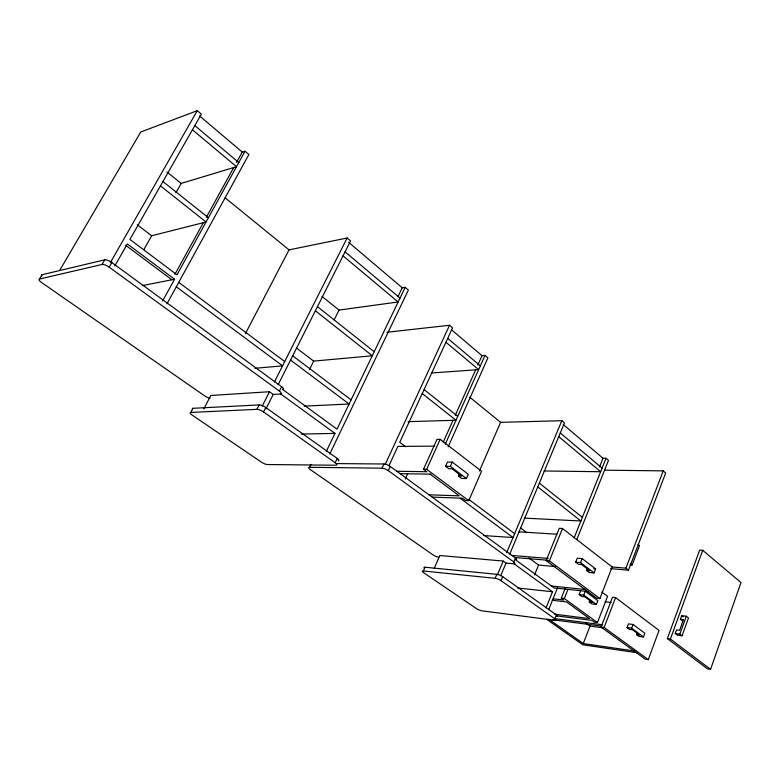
<?xml version="1.0" encoding="UTF-8"?>
<svg xmlns="http://www.w3.org/2000/svg" width="780" height="780" viewBox="0 0 780 780"><rect width="100%" height="100%" fill="white"/><g stroke="black" fill="none" stroke-linecap="round" stroke-linejoin="round"><path stroke-width="1.17" d="M710.56 669.337L741 582.553L702.712 550.309L699.67 550.105L667.349 638.596L707.518 668.879L710.56 669.337L670.39 639.005L667.349 638.596M686.303 616.229L688.506 617.945L682.042 635.798L679.828 634.111L686.303 616.229L681.71 615.703L680.423 619.252L682.627 620.958M670.39 639.005L702.712 550.309M682.042 635.798L677.459 635.203L675.236 633.516L676.533 629.938L679.594 630.328L683.485 619.612L680.423 619.252M648.287 659.607L659.042 630.425L615.576 597.587L612.534 597.256L601.078 627.062L645.245 659.149L648.287 659.607L604.12 627.451L601.078 627.062M636.548 634.598L638.898 636.334L643.49 636.958L644.855 633.262L633.058 624.468L628.466 623.883L627.071 627.588L629.45 629.353L632.512 629.743L639.61 635.008L636.548 634.598L637.231 632.755M643.49 636.958L631.663 628.183L633.058 624.468M628.505 570.17L625.921 568.152L663.234 470.876L665.681 473.021L628.505 570.17L610.574 568.63M604.12 627.451L615.576 597.587M629.879 564.876L632.073 565.051L639.512 545.571L637.991 544.342M557.057 615.966L591.903 620.383L594.399 622.196L597.441 622.586L607.562 596.339L601.799 592.01M599.917 598.582L612.154 566.982L562.507 528.479L559.279 528.294L546.156 560.586L596.681 598.221L599.917 598.582L549.383 560.859L546.156 560.586M634.783 651.056L583.255 643.558L590.011 626.125L586.111 623.308M590.05 600.191L589.319 602.082L591.825 603.934L596.417 604.461L597.88 600.678L585.254 591.279L583.762 595.091L579.179 594.594L580.671 590.801M586.501 570.424L589.192 572.462L594.067 572.9L595.627 568.903L582.143 558.587L577.268 558.197L575.669 562.204L578.399 564.271L581.646 564.544L589.748 570.716L586.501 570.424L587.291 568.435M565.266 588.159L561.298 598.143L564.33 598.484L567.859 589.592M575.669 562.204L580.544 562.604L582.143 558.587M425.051 567.226L423.404 570.989A4.212 1.034 23.6 0 0 423.55 572.627L476.599 608.683A4.075 0.965 23 0 0 481.923 610.818L554.395 620.275A4.339 1.082 22.2 0 0 554.785 618.793L556.345 614.884L502.691 576.654A4.485 1.18 22.9 0 0 496.811 574.314L425.051 567.226A4.212 1.043 23.6 0 0 424.32 568.172M546.049 607.874L552.513 591.757L513.503 563.413M574.168 537.771L606.05 458.269L608.488 460.346L576.761 539.653M548.74 609.677L557.563 587.613M599.508 466.996L603.018 458.26L606.05 458.269M549.383 560.859L562.507 528.479M534.505 575.016L538.561 565.061L555.282 566.533M554.785 618.793L501.023 580.661L502.691 576.654M434.226 568.376L439.832 555.516L503.197 561.054L506.005 563.092L513.572 563.764A4.475 1.228 22.8 0 0 513.796 561.98L515.443 558.012L390.234 466.44A4.836 1.453 24.7 0 0 383.955 463.993L336.823 463.593M423.404 570.989L495.134 578.321L496.811 574.314M497.455 574.792L503.197 561.054M506.659 552.767L561.844 420.712L564.447 422.916L509.75 554.122M500.731 575.757L506.005 563.092M479.388 471.061L500.594 422.341L561.844 420.712M432.149 497.094L462.423 498.215L465.572 500.565L468.76 500.692L481.543 471.256L440.164 439.315L436.995 439.364L423.52 469.238L426.835 471.715L396.825 471.266M458.455 476.053L461.643 478.462L466.44 478.559L468.302 474.318L452.254 462.072L447.476 462.043L445.575 466.294L448.822 468.751L452 468.79L461.653 476.112L458.455 476.053L459.391 473.938M445.575 466.294L450.362 466.342L452.254 462.072M445.204 444.288L485.014 355.427L487.9 357.883L448.13 446.862M423.52 469.238L426.67 469.287L440.164 439.315M443.196 442.172L453.005 420.332M455.247 415.321L475.673 369.837M477.838 365.011L482.03 355.68L485.014 355.427M405.259 479.008L407.648 473.752M388.966 465.738L397.878 446.404L434.782 446.131M513.796 561.98L388.294 470.642L390.234 466.44M438.575 557.105A4.192 1.082 23.6 0 1 433.124 554.931L310.216 469.511A4.543 1.258 25.4 0 1 309.553 467.298L382.005 468.185L383.955 463.993M385.252 464.315L449.534 325.279L452.556 327.853L399.76 442.319L405.541 446.657M193.011 408.301L190.837 412.425A4.924 1.326 26.9 0 0 192.114 415.058L261.446 462.189A4.69 1.238 25.8 0 0 267.384 464.529L335.8 465.221A4.992 1.433 25.3 0 0 335.185 462.755L337.243 458.445L265.785 407.511A5.236 1.56 26.5 0 0 259.135 404.918L193.011 408.301A4.924 1.345 26.9 0 0 192.368 409.13M329.784 453.989L408.369 290.043L405.181 287.323L402.236 287.761L348.611 242.287M398.122 296.332L402.236 287.761M326.264 451.483L334.971 433.387L280.303 393.656M405.181 287.323L336.999 429.156L282.467 389.337M309.553 467.298L310.966 464.353M309.416 369.671L313.667 361.111L372.274 355.777L315.383 310.781M334.23 319.741L339.027 310.089L398.131 301.977L343.044 255.859M203.843 408.837L210.814 395.479L269.48 391.726L273.234 394.436L280.312 394.007A5.216 1.628 26.5 0 0 279.396 391.092L281.599 386.704L111.852 262.548A5.918 1.911 29.7 0 0 104.705 259.828L42.052 274.735L39.517 279.035A5.528 1.599 29.6 0 0 41.662 282.565L204.653 395.869A4.894 1.394 27 0 0 209.986 398.2M262.216 406.107L269.48 391.726M274.394 381.995L347.139 238.007L350.571 240.922L278.138 384.706M335.185 462.755L263.552 411.938L265.785 407.511M266 408.808L273.234 394.436M190.837 412.425L256.893 409.344L259.135 404.918M245.456 333.567L289.048 249.863L347.139 238.007M162.649 300.914L174.574 279.24L127.345 243.945L114.806 265.951M166.969 303.829L248.869 154.499L245.008 151.213L177.011 274.814L129.909 239.45L201.367 114.124L197.291 110.662L140.78 131.986L59.592 270.582M174.915 274.297L203.346 222.69M206.281 217.367L233.746 167.515M236.584 162.357L242.239 152.09L245.008 151.213M143.9 249.541L151.681 235.755L206.056 222.007L160.456 185.884M175.87 192.884L181.204 183.436L236.496 166.686L192.426 129.792M110.351 262.645L197.291 110.662M39.517 279.035L102.043 264.469A5.928 1.901 29.6 0 1 109.2 267.189L111.852 262.548M102.043 264.469L104.705 259.828M142.428 285.587L174.574 279.24M386.89 332.251L449.534 325.279M254.894 368.306L282.555 365.84L176.309 286.796M431.428 372.996L478.657 369.623L445.916 342.235M304.298 406.136L349.089 404.011L290.56 360.058M408.067 421.658L455.978 420.244L422.253 393.539M301.168 434.07L334.971 433.387M604.549 470.184L663.234 470.876M543.972 470.983L600.649 471.715L558.724 436.634M400.101 473.665L430.765 474.142M429 494.793L459.254 495.856L430.141 474.172M524.326 518.105L580.885 521.001L537.771 486.905M519.032 531.843L556.881 534.212M483.853 535.567L513.016 537.547L460.278 498.313M511.651 555.428L548.262 558.431M514.439 557.466L547.531 560.235M612.154 566.982L625.921 568.152M593.678 568.737L595.627 568.903M551.411 585.995L585.819 589.563M588.471 591.533L554.053 587.915L516.009 560.137M517.559 587.974L552.513 591.757M605.105 601.838L611.13 602.511M589.319 602.082L592.371 602.423L584.776 596.807L581.724 596.476L579.179 594.594M553.117 598.806L563.891 600.034L561.298 598.143M552.191 600.268L566.485 601.916L589.407 618.569L554.775 614.211M675.236 633.516L679.828 634.111M627.071 627.588L631.663 628.183M555.652 618.725L602.569 624.79M552.416 619.72L601.448 626.106M590.011 626.125L603.193 627.851M637.055 652.743L582.797 644.787L546.566 619.242M548.827 619.252L583.255 643.558M109.2 267.189L279.396 391.092M564.33 598.484L597.441 622.586M583.762 595.091L596.417 604.461M528.859 557.895L538.561 565.061M178.747 282.36L284.719 361.559M468.839 499.424L514.644 533.657M426.67 469.287L468.76 500.692M125.716 245.32L171.902 279.767M292.695 355.807L351.088 399.848M520.65 527.982L526.402 532.321M296.4 347.977L313.667 361.111M450.362 466.342L466.44 478.559M137.28 224.796L151.681 235.755M580.544 562.604L594.067 572.9M681.71 615.703L683.183 616.843M630.533 563.842L632.073 565.051M162.932 181.535L208.416 217.727M424.086 389.581L457.723 416.335M317.46 306.647L374.215 351.731M539.341 483.132L582.367 517.306M166.949 172L181.204 183.436M321.974 296.41L339.027 310.089M225.166 197.847L289.048 249.863M469.619 397.127L500.594 422.341M194.815 125.599L238.778 162.542M345.062 251.862L400.023 298.058M447.691 338.383L480.353 365.83M560.255 432.968L602.092 468.117M199.582 115.918L242.239 152.09M451.435 329.745L482.03 355.68M563.267 424.564L603.018 458.26M256.893 409.344A5.245 1.54 26.4 0 1 263.552 411.938M337.243 458.445A4.992 1.443 25.3 0 1 338.189 460.912M281.599 386.704A5.216 1.638 26.6 0 1 282.838 389.6M41.769 275.993A5.519 1.618 29.7 0 1 42.052 274.735M382.005 468.185A4.846 1.443 24.7 0 1 388.294 470.642M495.134 578.321A4.485 1.16 22.9 0 1 501.023 580.661M556.345 614.884A4.339 1.092 22.2 0 1 556.637 616.424M515.443 558.012A4.465 1.238 22.8 0 1 515.902 559.806"/></g></svg>
